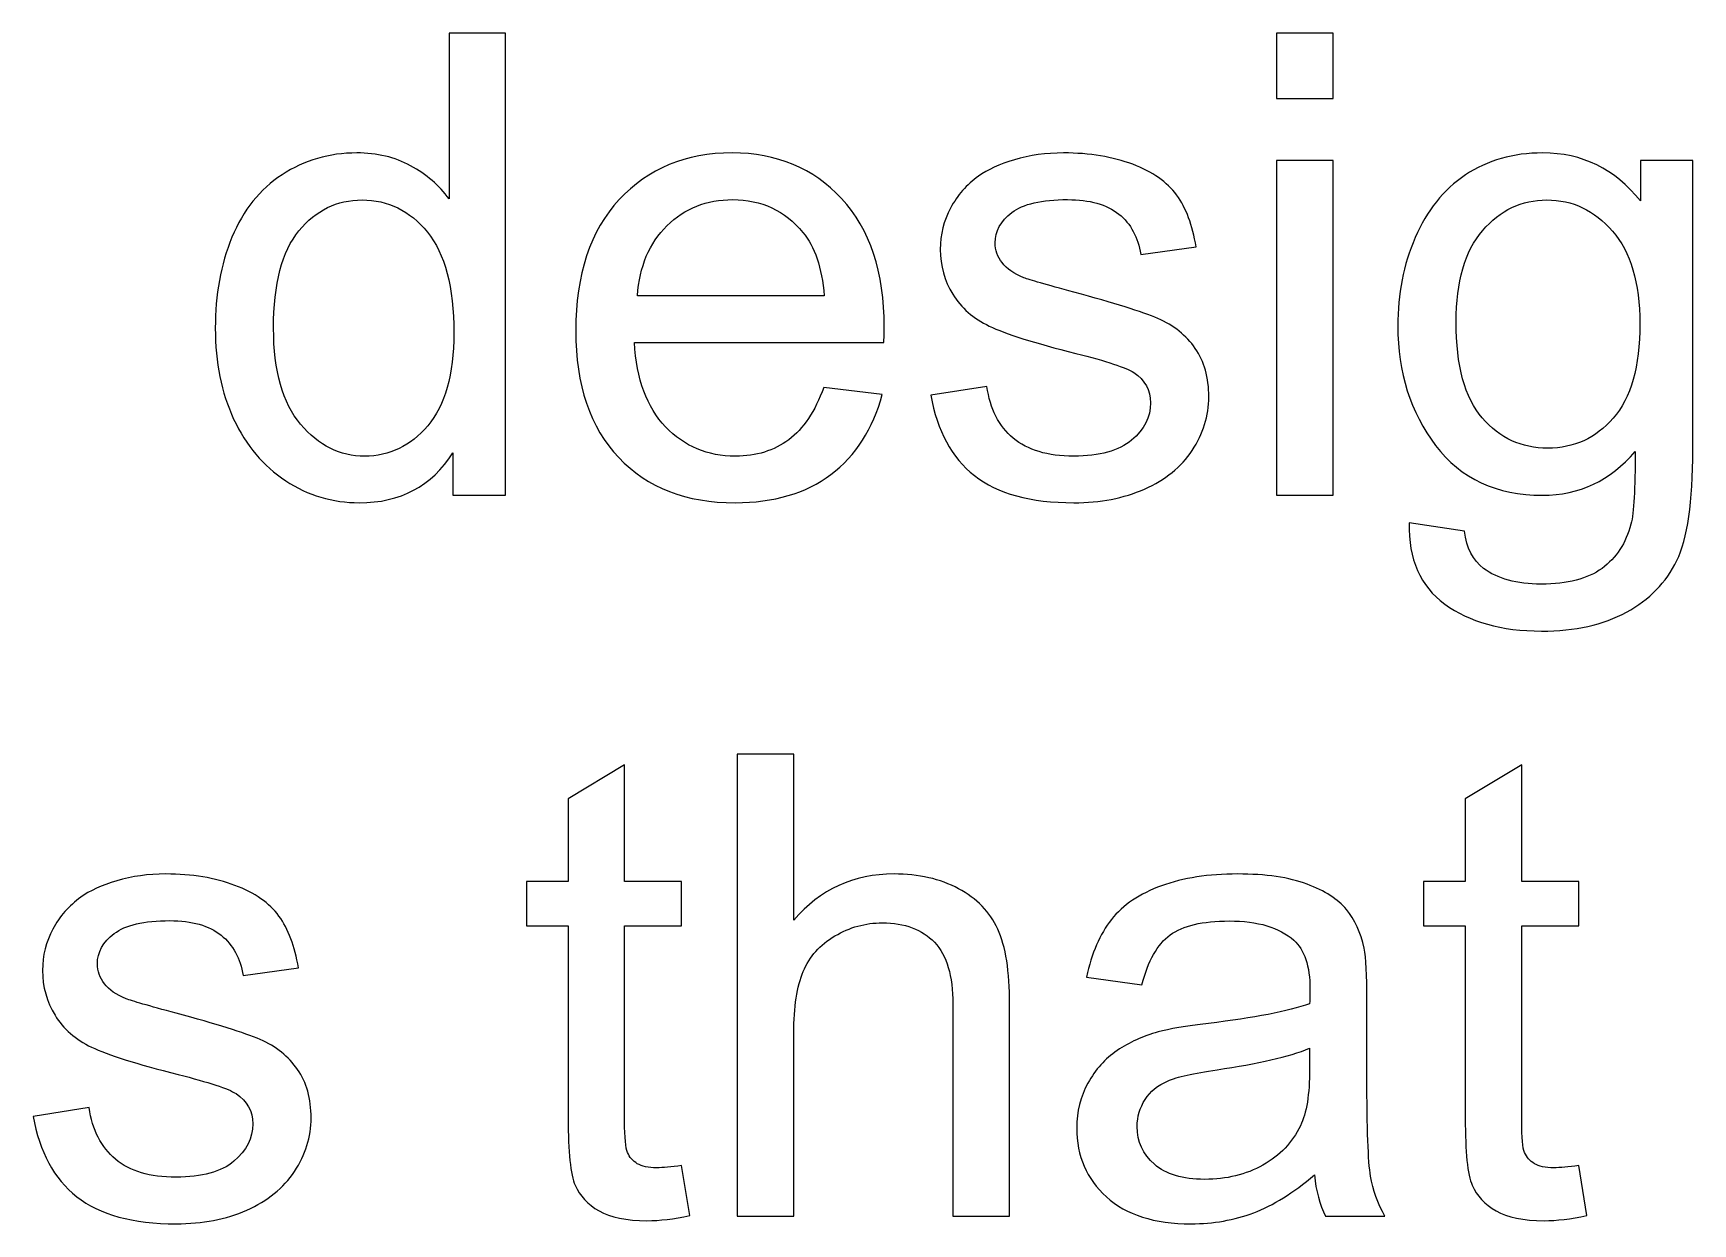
# Model space of a CAD drawing. Header units: centimetres. Extents: x -24.8 to 34.2, y -10 to 25.5.
# Drawn here: x -0.966 to 1.211, y 9.711 to 11.272 of the extents above; entities that cross this region are included whole.
import ezdxf

# ---------------------------------------------------------------- set-up
doc = ezdxf.new("R2010")
doc.units = ezdxf.units.CM
doc.header["$MEASUREMENT"] = 0
doc.layers.add('Layer 1', color=7, linetype='Continuous')

msp = doc.modelspace()

# ---------------------------------------------------------------- linework, layer by layer
at = {"layer": 'Layer 1', "color": 250}
for points, knots in [([(-0.41566, 10.66635), (-0.41566, 10.66635), (-0.41566, 10.72181), (-0.41566, 10.72181), (-0.41566, 10.72181), (-0.44346, 10.6782), (-0.48438, 10.65647), (-0.53843, 10.65647), (-0.53843, 10.65647), (-0.57342, 10.65647), (-0.60559, 10.66607), (-0.63495, 10.6854), (-0.63495, 10.6854), (-0.6643, 10.70459), (-0.68701, 10.73154), (-0.70324, 10.76626), (-0.70324, 10.76626), (-0.71933, 10.80083), (-0.72737, 10.84048), (-0.72737, 10.88549), (-0.72737, 10.88549), (-0.72737, 10.92924), (-0.72003, 10.96903), (-0.7055, 11.00473), (-0.7055, 11.00473), (-0.69082, 11.04043), (-0.66895, 11.06781), (-0.63974, 11.08672), (-0.63974, 11.08672), (-0.61053, 11.10577), (-0.5778, 11.11536), (-0.54167, 11.11536), (-0.54167, 11.11536), (-0.51528, 11.11536), (-0.49172, 11.10972), (-0.47112, 11.09857), (-0.47112, 11.09857), (-0.45037, 11.08742), (-0.43358, 11.07289), (-0.4206, 11.05497), (-0.4206, 11.05497), (-0.4206, 11.05497), (-0.4206, 11.27242), (-0.4206, 11.27242), (-0.4206, 11.27242), (-0.4206, 11.27242), (-0.34666, 11.27242), (-0.34666, 11.27242), (-0.34666, 11.27242), (-0.34666, 11.27242), (-0.34666, 10.66635), (-0.34666, 10.66635), (-0.34666, 10.66635), (-0.34666, 10.66635), (-0.41566, 10.66635), (-0.41566, 10.66635)], [0, 0, 0, 0, 0.0714286, 0.0714286, 0.0714286, 0.0714286, 0.1428571, 0.1428571, 0.1428571, 0.1428571, 0.2142857, 0.2142857, 0.2142857, 0.2142857, 0.2857143, 0.2857143, 0.2857143, 0.2857143, 0.3571429, 0.3571429, 0.3571429, 0.3571429, 0.4285714, 0.4285714, 0.4285714, 0.4285714, 0.5, 0.5, 0.5, 0.5, 0.5714286, 0.5714286, 0.5714286, 0.5714286, 0.6428571, 0.6428571, 0.6428571, 0.6428571, 0.7142857, 0.7142857, 0.7142857, 0.7142857, 0.7857143, 0.7857143, 0.7857143, 0.7857143, 0.8571429, 0.8571429, 0.8571429, 0.8571429, 0.9285714, 0.9285714, 0.9285714, 0.9285714, 1, 1, 1, 1]), ([(0.66495, 11.18676), (0.66495, 11.18676), (0.66495, 11.27242), (0.66495, 11.27242), (0.66495, 11.27242), (0.66495, 11.27242), (0.73946, 11.27242), (0.73946, 11.27242), (0.73946, 11.27242), (0.73946, 11.27242), (0.73946, 11.18676), (0.73946, 11.18676), (0.73946, 11.18676), (0.73946, 11.18676), (0.66495, 11.18676), (0.66495, 11.18676)], [0, 0, 0, 0, 0.25, 0.25, 0.25, 0.25, 0.5, 0.5, 0.5, 0.5, 0.75, 0.75, 0.75, 0.75, 1, 1, 1, 1]), ([(0.07088, 10.80774), (0.07088, 10.80774), (0.14779, 10.79829), (0.14779, 10.79829), (0.14779, 10.79829), (0.13565, 10.75327), (0.11322, 10.71842), (0.08048, 10.69358), (0.08048, 10.69358), (0.0476, 10.66889), (0.00569, 10.65647), (-0.04525, 10.65647), (-0.04525, 10.65647), (-0.10946, 10.65647), (-0.1604, 10.67623), (-0.19793, 10.71574), (-0.19793, 10.71574), (-0.23561, 10.75525), (-0.25438, 10.81071), (-0.25438, 10.88211), (-0.25438, 10.88211), (-0.25438, 10.95605), (-0.23533, 11.01334), (-0.19737, 11.05412), (-0.19737, 11.05412), (-0.15927, 11.0949), (-0.11002, 11.11536), (-0.04934, 11.11536), (-0.04934, 11.11536), (0.00936, 11.11536), (0.05734, 11.09532), (0.09445, 11.05539), (0.09445, 11.05539), (0.1317, 11.01546), (0.15033, 10.95915), (0.15033, 10.88676), (0.15033, 10.88676), (0.15033, 10.88225), (0.15019, 10.87562), (0.1499, 10.86687), (0.1499, 10.86687), (0.1499, 10.86687), (-0.17747, 10.86687), (-0.17747, 10.86687), (-0.17747, 10.86687), (-0.17479, 10.81861), (-0.1611, 10.78164), (-0.13655, 10.7561), (-0.13655, 10.7561), (-0.112, 10.73041), (-0.08152, 10.71757), (-0.04483, 10.71757), (-0.04483, 10.71757), (-0.01759, 10.71757), (0.00569, 10.72477), (0.02502, 10.73916), (0.02502, 10.73916), (0.04435, 10.75341), (0.05959, 10.77627), (0.07088, 10.80774)], [0, 0, 0, 0, 0.0666667, 0.0666667, 0.0666667, 0.0666667, 0.1333333, 0.1333333, 0.1333333, 0.1333333, 0.2, 0.2, 0.2, 0.2, 0.2666667, 0.2666667, 0.2666667, 0.2666667, 0.3333333, 0.3333333, 0.3333333, 0.3333333, 0.4, 0.4, 0.4, 0.4, 0.4666667, 0.4666667, 0.4666667, 0.4666667, 0.5333333, 0.5333333, 0.5333333, 0.5333333, 0.6, 0.6, 0.6, 0.6, 0.6666667, 0.6666667, 0.6666667, 0.6666667, 0.7333333, 0.7333333, 0.7333333, 0.7333333, 0.8, 0.8, 0.8, 0.8, 0.8666667, 0.8666667, 0.8666667, 0.8666667, 0.9333333, 0.9333333, 0.9333333, 0.9333333, 1, 1, 1, 1]), ([(0.21157, 10.79744), (0.21157, 10.79744), (0.28508, 10.80901), (0.28508, 10.80901), (0.28508, 10.80901), (0.28918, 10.77952), (0.30075, 10.75694), (0.31966, 10.74114), (0.31966, 10.74114), (0.33842, 10.72548), (0.36481, 10.71757), (0.39882, 10.71757), (0.39882, 10.71757), (0.43297, 10.71757), (0.45837, 10.72463), (0.47488, 10.73846), (0.47488, 10.73846), (0.49139, 10.75243), (0.49971, 10.7688), (0.49971, 10.78742), (0.49971, 10.78742), (0.49971, 10.80436), (0.49237, 10.81748), (0.4777, 10.82722), (0.4777, 10.82722), (0.46754, 10.83385), (0.44214, 10.84217), (0.40164, 10.85233), (0.40164, 10.85233), (0.34717, 10.86616), (0.30921, 10.87802), (0.28819, 10.88817), (0.28819, 10.88817), (0.26716, 10.89819), (0.25108, 10.91216), (0.24021, 10.92994), (0.24021, 10.92994), (0.22935, 10.94772), (0.22384, 10.96734), (0.22384, 10.98879), (0.22384, 10.98879), (0.22384, 11.0084), (0.22836, 11.02646), (0.23739, 11.04311), (0.23739, 11.04311), (0.24628, 11.05991), (0.25855, 11.07373), (0.27394, 11.08474), (0.27394, 11.08474), (0.28551, 11.09321), (0.30131, 11.10055), (0.32121, 11.10647), (0.32121, 11.10647), (0.34125, 11.1124), (0.36269, 11.11536), (0.38555, 11.11536), (0.38555, 11.11536), (0.41998, 11.11536), (0.45018, 11.11028), (0.47629, 11.1004), (0.47629, 11.1004), (0.50239, 11.09053), (0.52158, 11.07712), (0.534, 11.06019), (0.534, 11.06019), (0.54642, 11.04311), (0.55489, 11.02054), (0.55954, 10.99217), (0.55954, 10.99217), (0.55954, 10.99217), (0.48687, 10.98215), (0.48687, 10.98215), (0.48687, 10.98215), (0.48348, 11.00473), (0.47389, 11.02237), (0.45808, 11.03507), (0.45808, 11.03507), (0.44228, 11.04777), (0.41984, 11.05412), (0.39092, 11.05412), (0.39092, 11.05412), (0.35677, 11.05412), (0.33236, 11.04848), (0.31782, 11.03719), (0.31782, 11.03719), (0.30315, 11.0259), (0.29581, 11.01263), (0.29581, 10.99754), (0.29581, 10.99754), (0.29581, 10.9878), (0.29891, 10.97919), (0.30498, 10.97143), (0.30498, 10.97143), (0.31105, 10.96339), (0.3205, 10.9569), (0.33348, 10.95153), (0.33348, 10.95153), (0.34096, 10.94885), (0.36284, 10.9425), (0.39924, 10.93262), (0.39924, 10.93262), (0.45188, 10.91851), (0.48856, 10.90708), (0.50931, 10.89805), (0.50931, 10.89805), (0.53019, 10.88916), (0.54656, 10.87604), (0.55841, 10.85897), (0.55841, 10.85897), (0.57027, 10.84189), (0.57619, 10.82072), (0.57619, 10.79532), (0.57619, 10.79532), (0.57619, 10.77049), (0.56886, 10.74721), (0.55446, 10.72519), (0.55446, 10.72519), (0.53993, 10.70332), (0.51904, 10.68639), (0.49181, 10.67439), (0.49181, 10.67439), (0.46458, 10.6624), (0.43367, 10.65647), (0.39924, 10.65647), (0.39924, 10.65647), (0.34209, 10.65647), (0.29863, 10.66833), (0.26871, 10.69203), (0.26871, 10.69203), (0.2388, 10.71574), (0.21975, 10.75087), (0.21157, 10.79744)], [0, 0, 0, 0, 0.030303, 0.030303, 0.030303, 0.030303, 0.0606061, 0.0606061, 0.0606061, 0.0606061, 0.0909091, 0.0909091, 0.0909091, 0.0909091, 0.1212121, 0.1212121, 0.1212121, 0.1212121, 0.1515152, 0.1515152, 0.1515152, 0.1515152, 0.1818182, 0.1818182, 0.1818182, 0.1818182, 0.2121212, 0.2121212, 0.2121212, 0.2121212, 0.2424242, 0.2424242, 0.2424242, 0.2424242, 0.2727273, 0.2727273, 0.2727273, 0.2727273, 0.3030303, 0.3030303, 0.3030303, 0.3030303, 0.3333333, 0.3333333, 0.3333333, 0.3333333, 0.3636364, 0.3636364, 0.3636364, 0.3636364, 0.3939394, 0.3939394, 0.3939394, 0.3939394, 0.4242424, 0.4242424, 0.4242424, 0.4242424, 0.4545455, 0.4545455, 0.4545455, 0.4545455, 0.4848485, 0.4848485, 0.4848485, 0.4848485, 0.5151515, 0.5151515, 0.5151515, 0.5151515, 0.5454545, 0.5454545, 0.5454545, 0.5454545, 0.5757576, 0.5757576, 0.5757576, 0.5757576, 0.6060606, 0.6060606, 0.6060606, 0.6060606, 0.6363636, 0.6363636, 0.6363636, 0.6363636, 0.6666667, 0.6666667, 0.6666667, 0.6666667, 0.6969697, 0.6969697, 0.6969697, 0.6969697, 0.7272727, 0.7272727, 0.7272727, 0.7272727, 0.7575758, 0.7575758, 0.7575758, 0.7575758, 0.7878788, 0.7878788, 0.7878788, 0.7878788, 0.8181818, 0.8181818, 0.8181818, 0.8181818, 0.8484848, 0.8484848, 0.8484848, 0.8484848, 0.8787879, 0.8787879, 0.8787879, 0.8787879, 0.9090909, 0.9090909, 0.9090909, 0.9090909, 0.9393939, 0.9393939, 0.9393939, 0.9393939, 0.969697, 0.969697, 0.969697, 0.969697, 1, 1, 1, 1]), ([(0.66495, 10.66635), (0.66495, 10.66635), (0.66495, 11.10534), (0.66495, 11.10534), (0.66495, 11.10534), (0.66495, 11.10534), (0.73946, 11.10534), (0.73946, 11.10534), (0.73946, 11.10534), (0.73946, 11.10534), (0.73946, 10.66635), (0.73946, 10.66635), (0.73946, 10.66635), (0.73946, 10.66635), (0.66495, 10.66635), (0.66495, 10.66635)], [0, 0, 0, 0, 0.25, 0.25, 0.25, 0.25, 0.5, 0.5, 0.5, 0.5, 0.75, 0.75, 0.75, 0.75, 1, 1, 1, 1]), ([(0.83908, 10.62994), (0.83908, 10.62994), (0.91147, 10.61922), (0.91147, 10.61922), (0.91147, 10.61922), (0.91443, 10.59692), (0.9229, 10.5807), (0.93659, 10.5704), (0.93659, 10.5704), (0.95507, 10.55671), (0.98033, 10.54979), (1.01222, 10.54979), (1.01222, 10.54979), (1.0468, 10.54979), (1.07332, 10.55671), (1.09209, 10.5704), (1.09209, 10.5704), (1.11086, 10.58422), (1.12342, 10.60356), (1.13005, 10.62825), (1.13005, 10.62825), (1.134, 10.64349), (1.1357, 10.67524), (1.13541, 10.72378), (1.13541, 10.72378), (1.10296, 10.68554), (1.06246, 10.66635), (1.01392, 10.66635), (1.01392, 10.66635), (0.95352, 10.66635), (0.90681, 10.68808), (0.87379, 10.73168), (0.87379, 10.73168), (0.84078, 10.77515), (0.82412, 10.8275), (0.82412, 10.88832), (0.82412, 10.88832), (0.82412, 10.93023), (0.83174, 10.96889), (0.84684, 11.00431), (0.84684, 11.00431), (0.86208, 11.03973), (0.8841, 11.0671), (0.91288, 11.08643), (0.91288, 11.08643), (0.94167, 11.10563), (0.97554, 11.11536), (1.01434, 11.11536), (1.01434, 11.11536), (1.06613, 11.11536), (1.10888, 11.09434), (1.14247, 11.05243), (1.14247, 11.05243), (1.14247, 11.05243), (1.14247, 11.10534), (1.14247, 11.10534), (1.14247, 11.10534), (1.14247, 11.10534), (1.21119, 11.10534), (1.21119, 11.10534), (1.21119, 11.10534), (1.21119, 11.10534), (1.21119, 10.7259), (1.21119, 10.7259), (1.21119, 10.7259), (1.21119, 10.6576), (1.20413, 10.60906), (1.1903, 10.58056), (1.1903, 10.58056), (1.17633, 10.55205), (1.15432, 10.52947), (1.12412, 10.51296), (1.12412, 10.51296), (1.09393, 10.49645), (1.05681, 10.48813), (1.01265, 10.48813), (1.01265, 10.48813), (0.9603, 10.48813), (0.91796, 10.49998), (0.88579, 10.52355), (0.88579, 10.52355), (0.85348, 10.54711), (0.83795, 10.58253), (0.83908, 10.62994)], [0, 0, 0, 0, 0.047619, 0.047619, 0.047619, 0.047619, 0.0952381, 0.0952381, 0.0952381, 0.0952381, 0.1428571, 0.1428571, 0.1428571, 0.1428571, 0.1904762, 0.1904762, 0.1904762, 0.1904762, 0.2380952, 0.2380952, 0.2380952, 0.2380952, 0.2857143, 0.2857143, 0.2857143, 0.2857143, 0.3333333, 0.3333333, 0.3333333, 0.3333333, 0.3809524, 0.3809524, 0.3809524, 0.3809524, 0.4285714, 0.4285714, 0.4285714, 0.4285714, 0.4761905, 0.4761905, 0.4761905, 0.4761905, 0.5238095, 0.5238095, 0.5238095, 0.5238095, 0.5714286, 0.5714286, 0.5714286, 0.5714286, 0.6190476, 0.6190476, 0.6190476, 0.6190476, 0.6666667, 0.6666667, 0.6666667, 0.6666667, 0.7142857, 0.7142857, 0.7142857, 0.7142857, 0.7619048, 0.7619048, 0.7619048, 0.7619048, 0.8095238, 0.8095238, 0.8095238, 0.8095238, 0.8571429, 0.8571429, 0.8571429, 0.8571429, 0.9047619, 0.9047619, 0.9047619, 0.9047619, 0.952381, 0.952381, 0.952381, 0.952381, 1, 1, 1, 1]), ([(-0.65089, 10.88549), (-0.65089, 10.82919), (-0.63904, 10.78714), (-0.61533, 10.75934), (-0.61533, 10.75934), (-0.59162, 10.73154), (-0.56368, 10.71757), (-0.53137, 10.71757), (-0.53137, 10.71757), (-0.49892, 10.71757), (-0.47126, 10.73098), (-0.44854, 10.75751), (-0.44854, 10.75751), (-0.42582, 10.78404), (-0.41439, 10.82468), (-0.41439, 10.87928), (-0.41439, 10.87928), (-0.41439, 10.9394), (-0.42596, 10.98342), (-0.4491, 11.01151), (-0.4491, 11.01151), (-0.47225, 11.03973), (-0.50075, 11.0537), (-0.53476, 11.0537), (-0.53476, 11.0537), (-0.56778, 11.0537), (-0.59543, 11.04015), (-0.61759, 11.0132), (-0.61759, 11.0132), (-0.63974, 10.98625), (-0.65089, 10.94363), (-0.65089, 10.88549)], [0, 0, 0, 0, 0.125, 0.125, 0.125, 0.125, 0.25, 0.25, 0.25, 0.25, 0.375, 0.375, 0.375, 0.375, 0.5, 0.5, 0.5, 0.5, 0.625, 0.625, 0.625, 0.625, 0.75, 0.75, 0.75, 0.75, 0.875, 0.875, 0.875, 0.875, 1, 1, 1, 1]), ([(-0.17338, 10.92811), (-0.17338, 10.92811), (0.07173, 10.92811), (0.07173, 10.92811), (0.07173, 10.92811), (0.06848, 10.96494), (0.05903, 10.99274), (0.04365, 11.01108), (0.04365, 11.01108), (0.01994, 11.03973), (-0.01082, 11.05412), (-0.0485, 11.05412), (-0.0485, 11.05412), (-0.08264, 11.05412), (-0.11143, 11.04269), (-0.13471, 11.01983), (-0.13471, 11.01983), (-0.158, 10.99697), (-0.17084, 10.96635), (-0.17338, 10.92811)], [0, 0, 0, 0, 0.2, 0.2, 0.2, 0.2, 0.4, 0.4, 0.4, 0.4, 0.6, 0.6, 0.6, 0.6, 0.8, 0.8, 0.8, 0.8, 1, 1, 1, 1]), ([(0.90061, 10.89368), (0.90061, 10.83611), (0.91204, 10.79405), (0.93504, 10.76767), (0.93504, 10.76767), (0.9579, 10.74114), (0.98654, 10.72802), (1.02097, 10.72802), (1.02097, 10.72802), (1.05512, 10.72802), (1.08377, 10.74114), (1.10691, 10.76738), (1.10691, 10.76738), (1.13005, 10.79377), (1.14162, 10.83498), (1.14162, 10.89128), (1.14162, 10.89128), (1.14162, 10.94504), (1.12977, 10.98554), (1.10592, 11.01278), (1.10592, 11.01278), (1.08207, 11.04001), (1.05329, 11.0537), (1.0197, 11.0537), (1.0197, 11.0537), (0.98668, 11.0537), (0.9586, 11.04029), (0.93532, 11.01334), (0.93532, 11.01334), (0.91218, 10.98653), (0.90061, 10.94659), (0.90061, 10.89368)], [0, 0, 0, 0, 0.125, 0.125, 0.125, 0.125, 0.25, 0.25, 0.25, 0.25, 0.375, 0.375, 0.375, 0.375, 0.5, 0.5, 0.5, 0.5, 0.625, 0.625, 0.625, 0.625, 0.75, 0.75, 0.75, 0.75, 0.875, 0.875, 0.875, 0.875, 1, 1, 1, 1]), ([(-0.0427, 9.72049), (-0.0427, 9.72049), (-0.0427, 10.32656), (-0.0427, 10.32656), (-0.0427, 10.32656), (-0.0427, 10.32656), (0.03166, 10.32656), (0.03166, 10.32656), (0.03166, 10.32656), (0.03166, 10.32656), (0.03166, 10.10911), (0.03166, 10.10911), (0.03166, 10.10911), (0.06638, 10.14932), (0.11026, 10.1695), (0.16318, 10.1695), (0.16318, 10.1695), (0.19563, 10.1695), (0.22386, 10.16301), (0.24785, 10.15017), (0.24785, 10.15017), (0.27183, 10.13747), (0.28905, 10.11969), (0.29935, 10.09711), (0.29935, 10.09711), (0.30965, 10.07454), (0.31487, 10.04166), (0.31487, 9.99876), (0.31487, 9.99876), (0.31487, 9.99876), (0.31487, 9.72049), (0.31487, 9.72049), (0.31487, 9.72049), (0.31487, 9.72049), (0.24037, 9.72049), (0.24037, 9.72049), (0.24037, 9.72049), (0.24037, 9.72049), (0.24037, 9.99876), (0.24037, 9.99876), (0.24037, 9.99876), (0.24037, 10.03587), (0.23232, 10.06296), (0.21624, 10.0799), (0.21624, 10.0799), (0.20015, 10.09683), (0.17729, 10.10544), (0.1478, 10.10544), (0.1478, 10.10544), (0.12578, 10.10544), (0.10504, 10.09965), (0.08557, 10.08822), (0.08557, 10.08822), (0.0661, 10.07679), (0.05227, 10.06127), (0.04408, 10.04166), (0.04408, 10.04166), (0.03576, 10.02218), (0.03166, 9.99509), (0.03166, 9.96066), (0.03166, 9.96066), (0.03166, 9.96066), (0.03166, 9.72049), (0.03166, 9.72049), (0.03166, 9.72049), (0.03166, 9.72049), (-0.0427, 9.72049), (-0.0427, 9.72049)], [0, 0, 0, 0, 0.0588235, 0.0588235, 0.0588235, 0.0588235, 0.1176471, 0.1176471, 0.1176471, 0.1176471, 0.1764706, 0.1764706, 0.1764706, 0.1764706, 0.2352941, 0.2352941, 0.2352941, 0.2352941, 0.2941176, 0.2941176, 0.2941176, 0.2941176, 0.3529412, 0.3529412, 0.3529412, 0.3529412, 0.4117647, 0.4117647, 0.4117647, 0.4117647, 0.4705882, 0.4705882, 0.4705882, 0.4705882, 0.5294118, 0.5294118, 0.5294118, 0.5294118, 0.5882353, 0.5882353, 0.5882353, 0.5882353, 0.6470588, 0.6470588, 0.6470588, 0.6470588, 0.7058824, 0.7058824, 0.7058824, 0.7058824, 0.7647059, 0.7647059, 0.7647059, 0.7647059, 0.8235294, 0.8235294, 0.8235294, 0.8235294, 0.8823529, 0.8823529, 0.8823529, 0.8823529, 0.9411765, 0.9411765, 0.9411765, 0.9411765, 1, 1, 1, 1]), ([(-0.11551, 9.78709), (-0.11551, 9.78709), (-0.10479, 9.72134), (-0.10479, 9.72134), (-0.10479, 9.72134), (-0.12567, 9.71696), (-0.14444, 9.7147), (-0.16095, 9.7147), (-0.16095, 9.7147), (-0.18804, 9.7147), (-0.20893, 9.71894), (-0.22389, 9.72755), (-0.22389, 9.72755), (-0.2387, 9.73601), (-0.24914, 9.7473), (-0.25521, 9.76127), (-0.25521, 9.76127), (-0.26128, 9.7751), (-0.26438, 9.80445), (-0.26438, 9.84904), (-0.26438, 9.84904), (-0.26438, 9.84904), (-0.26438, 10.10163), (-0.26438, 10.10163), (-0.26438, 10.10163), (-0.26438, 10.10163), (-0.31899, 10.10163), (-0.31899, 10.10163), (-0.31899, 10.10163), (-0.31899, 10.10163), (-0.31899, 10.15948), (-0.31899, 10.15948), (-0.31899, 10.15948), (-0.31899, 10.15948), (-0.26438, 10.15948), (-0.26438, 10.15948), (-0.26438, 10.15948), (-0.26438, 10.15948), (-0.26438, 10.26828), (-0.26438, 10.26828), (-0.26438, 10.26828), (-0.26438, 10.26828), (-0.1903, 10.31287), (-0.1903, 10.31287), (-0.1903, 10.31287), (-0.1903, 10.31287), (-0.1903, 10.15948), (-0.1903, 10.15948), (-0.1903, 10.15948), (-0.1903, 10.15948), (-0.11551, 10.15948), (-0.11551, 10.15948), (-0.11551, 10.15948), (-0.11551, 10.15948), (-0.11551, 10.10163), (-0.11551, 10.10163), (-0.11551, 10.10163), (-0.11551, 10.10163), (-0.1903, 10.10163), (-0.1903, 10.10163), (-0.1903, 10.10163), (-0.1903, 10.10163), (-0.1903, 9.84495), (-0.1903, 9.84495), (-0.1903, 9.84495), (-0.1903, 9.82364), (-0.18903, 9.81009), (-0.18649, 9.80403), (-0.18649, 9.80403), (-0.18381, 9.79796), (-0.17958, 9.79316), (-0.17365, 9.78949), (-0.17365, 9.78949), (-0.16772, 9.78597), (-0.15926, 9.78413), (-0.14825, 9.78413), (-0.14825, 9.78413), (-0.13992, 9.78413), (-0.12906, 9.78512), (-0.11551, 9.78709)], [0, 0, 0, 0, 0.05, 0.05, 0.05, 0.05, 0.1, 0.1, 0.1, 0.1, 0.15, 0.15, 0.15, 0.15, 0.2, 0.2, 0.2, 0.2, 0.25, 0.25, 0.25, 0.25, 0.3, 0.3, 0.3, 0.3, 0.35, 0.35, 0.35, 0.35, 0.4, 0.4, 0.4, 0.4, 0.45, 0.45, 0.45, 0.45, 0.5, 0.5, 0.5, 0.5, 0.55, 0.55, 0.55, 0.55, 0.6, 0.6, 0.6, 0.6, 0.65, 0.65, 0.65, 0.65, 0.7, 0.7, 0.7, 0.7, 0.75, 0.75, 0.75, 0.75, 0.8, 0.8, 0.8, 0.8, 0.85, 0.85, 0.85, 0.85, 0.9, 0.9, 0.9, 0.9, 0.95, 0.95, 0.95, 0.95, 1, 1, 1, 1]), ([(1.06148, 9.78709), (1.06148, 9.78709), (1.0722, 9.72134), (1.0722, 9.72134), (1.0722, 9.72134), (1.05132, 9.71696), (1.03255, 9.7147), (1.01604, 9.7147), (1.01604, 9.7147), (0.98895, 9.7147), (0.96806, 9.71894), (0.9531, 9.72755), (0.9531, 9.72755), (0.93829, 9.73601), (0.92785, 9.7473), (0.92178, 9.76127), (0.92178, 9.76127), (0.91571, 9.7751), (0.91261, 9.80445), (0.91261, 9.84904), (0.91261, 9.84904), (0.91261, 9.84904), (0.91261, 10.10163), (0.91261, 10.10163), (0.91261, 10.10163), (0.91261, 10.10163), (0.858, 10.10163), (0.858, 10.10163), (0.858, 10.10163), (0.858, 10.10163), (0.858, 10.15948), (0.858, 10.15948), (0.858, 10.15948), (0.858, 10.15948), (0.91261, 10.15948), (0.91261, 10.15948), (0.91261, 10.15948), (0.91261, 10.15948), (0.91261, 10.26828), (0.91261, 10.26828), (0.91261, 10.26828), (0.91261, 10.26828), (0.98669, 10.31287), (0.98669, 10.31287), (0.98669, 10.31287), (0.98669, 10.31287), (0.98669, 10.15948), (0.98669, 10.15948), (0.98669, 10.15948), (0.98669, 10.15948), (1.06148, 10.15948), (1.06148, 10.15948), (1.06148, 10.15948), (1.06148, 10.15948), (1.06148, 10.10163), (1.06148, 10.10163), (1.06148, 10.10163), (1.06148, 10.10163), (0.98669, 10.10163), (0.98669, 10.10163), (0.98669, 10.10163), (0.98669, 10.10163), (0.98669, 9.84495), (0.98669, 9.84495), (0.98669, 9.84495), (0.98669, 9.82364), (0.98796, 9.81009), (0.9905, 9.80403), (0.9905, 9.80403), (0.99318, 9.79796), (0.99741, 9.79316), (1.00334, 9.78949), (1.00334, 9.78949), (1.00927, 9.78597), (1.01773, 9.78413), (1.02874, 9.78413), (1.02874, 9.78413), (1.03707, 9.78413), (1.04793, 9.78512), (1.06148, 9.78709)], [0, 0, 0, 0, 0.05, 0.05, 0.05, 0.05, 0.1, 0.1, 0.1, 0.1, 0.15, 0.15, 0.15, 0.15, 0.2, 0.2, 0.2, 0.2, 0.25, 0.25, 0.25, 0.25, 0.3, 0.3, 0.3, 0.3, 0.35, 0.35, 0.35, 0.35, 0.4, 0.4, 0.4, 0.4, 0.45, 0.45, 0.45, 0.45, 0.5, 0.5, 0.5, 0.5, 0.55, 0.55, 0.55, 0.55, 0.6, 0.6, 0.6, 0.6, 0.65, 0.65, 0.65, 0.65, 0.7, 0.7, 0.7, 0.7, 0.75, 0.75, 0.75, 0.75, 0.8, 0.8, 0.8, 0.8, 0.85, 0.85, 0.85, 0.85, 0.9, 0.9, 0.9, 0.9, 0.95, 0.95, 0.95, 0.95, 1, 1, 1, 1]), ([(-0.96626, 9.85158), (-0.96626, 9.85158), (-0.89275, 9.86315), (-0.89275, 9.86315), (-0.89275, 9.86315), (-0.88865, 9.83366), (-0.87708, 9.81108), (-0.85817, 9.79528), (-0.85817, 9.79528), (-0.83941, 9.77962), (-0.81302, 9.77171), (-0.77901, 9.77171), (-0.77901, 9.77171), (-0.74486, 9.77171), (-0.71946, 9.77877), (-0.70295, 9.7926), (-0.70295, 9.7926), (-0.68644, 9.80657), (-0.67812, 9.82294), (-0.67812, 9.84156), (-0.67812, 9.84156), (-0.67812, 9.8585), (-0.68546, 9.87162), (-0.70013, 9.88136), (-0.70013, 9.88136), (-0.71029, 9.88799), (-0.73569, 9.89631), (-0.77619, 9.90647), (-0.77619, 9.90647), (-0.83066, 9.9203), (-0.86862, 9.93216), (-0.88964, 9.94231), (-0.88964, 9.94231), (-0.91067, 9.95233), (-0.92675, 9.9663), (-0.93762, 9.98408), (-0.93762, 9.98408), (-0.94848, 10.00186), (-0.95399, 10.02148), (-0.95399, 10.04293), (-0.95399, 10.04293), (-0.95399, 10.06254), (-0.94947, 10.0806), (-0.94044, 10.09725), (-0.94044, 10.09725), (-0.93155, 10.11405), (-0.91928, 10.12787), (-0.90389, 10.13888), (-0.90389, 10.13888), (-0.89232, 10.14735), (-0.87652, 10.15469), (-0.85662, 10.16061), (-0.85662, 10.16061), (-0.83658, 10.16654), (-0.81514, 10.1695), (-0.79228, 10.1695), (-0.79228, 10.1695), (-0.75785, 10.1695), (-0.72765, 10.16442), (-0.70154, 10.15454), (-0.70154, 10.15454), (-0.67544, 10.14467), (-0.65625, 10.13126), (-0.64383, 10.11433), (-0.64383, 10.11433), (-0.63141, 10.09725), (-0.62294, 10.07468), (-0.61829, 10.04631), (-0.61829, 10.04631), (-0.61829, 10.04631), (-0.69096, 10.03629), (-0.69096, 10.03629), (-0.69096, 10.03629), (-0.69435, 10.05887), (-0.70394, 10.07651), (-0.71975, 10.08921), (-0.71975, 10.08921), (-0.73555, 10.10191), (-0.75799, 10.10826), (-0.78691, 10.10826), (-0.78691, 10.10826), (-0.82106, 10.10826), (-0.84547, 10.10262), (-0.86001, 10.09133), (-0.86001, 10.09133), (-0.87468, 10.08004), (-0.88202, 10.06677), (-0.88202, 10.05168), (-0.88202, 10.05168), (-0.88202, 10.04194), (-0.87892, 10.03333), (-0.87285, 10.02557), (-0.87285, 10.02557), (-0.86678, 10.01753), (-0.85733, 10.01104), (-0.84435, 10.00567), (-0.84435, 10.00567), (-0.83687, 10.00299), (-0.81499, 9.99664), (-0.77859, 9.98676), (-0.77859, 9.98676), (-0.72595, 9.97265), (-0.68927, 9.96122), (-0.66852, 9.95219), (-0.66852, 9.95219), (-0.64764, 9.9433), (-0.63127, 9.93018), (-0.61942, 9.91311), (-0.61942, 9.91311), (-0.60756, 9.89603), (-0.60164, 9.87486), (-0.60164, 9.84946), (-0.60164, 9.84946), (-0.60164, 9.82463), (-0.60897, 9.80135), (-0.62337, 9.77933), (-0.62337, 9.77933), (-0.6379, 9.75746), (-0.65879, 9.74053), (-0.68602, 9.72853), (-0.68602, 9.72853), (-0.71325, 9.71654), (-0.74416, 9.71061), (-0.77859, 9.71061), (-0.77859, 9.71061), (-0.83574, 9.71061), (-0.8792, 9.72247), (-0.90912, 9.74617), (-0.90912, 9.74617), (-0.93903, 9.76988), (-0.95808, 9.80501), (-0.96626, 9.85158)], [0, 0, 0, 0, 0.030303, 0.030303, 0.030303, 0.030303, 0.0606061, 0.0606061, 0.0606061, 0.0606061, 0.0909091, 0.0909091, 0.0909091, 0.0909091, 0.1212121, 0.1212121, 0.1212121, 0.1212121, 0.1515152, 0.1515152, 0.1515152, 0.1515152, 0.1818182, 0.1818182, 0.1818182, 0.1818182, 0.2121212, 0.2121212, 0.2121212, 0.2121212, 0.2424242, 0.2424242, 0.2424242, 0.2424242, 0.2727273, 0.2727273, 0.2727273, 0.2727273, 0.3030303, 0.3030303, 0.3030303, 0.3030303, 0.3333333, 0.3333333, 0.3333333, 0.3333333, 0.3636364, 0.3636364, 0.3636364, 0.3636364, 0.3939394, 0.3939394, 0.3939394, 0.3939394, 0.4242424, 0.4242424, 0.4242424, 0.4242424, 0.4545455, 0.4545455, 0.4545455, 0.4545455, 0.4848485, 0.4848485, 0.4848485, 0.4848485, 0.5151515, 0.5151515, 0.5151515, 0.5151515, 0.5454545, 0.5454545, 0.5454545, 0.5454545, 0.5757576, 0.5757576, 0.5757576, 0.5757576, 0.6060606, 0.6060606, 0.6060606, 0.6060606, 0.6363636, 0.6363636, 0.6363636, 0.6363636, 0.6666667, 0.6666667, 0.6666667, 0.6666667, 0.6969697, 0.6969697, 0.6969697, 0.6969697, 0.7272727, 0.7272727, 0.7272727, 0.7272727, 0.7575758, 0.7575758, 0.7575758, 0.7575758, 0.7878788, 0.7878788, 0.7878788, 0.7878788, 0.8181818, 0.8181818, 0.8181818, 0.8181818, 0.8484848, 0.8484848, 0.8484848, 0.8484848, 0.8787879, 0.8787879, 0.8787879, 0.8787879, 0.9090909, 0.9090909, 0.9090909, 0.9090909, 0.9393939, 0.9393939, 0.9393939, 0.9393939, 0.969697, 0.969697, 0.969697, 0.969697, 1, 1, 1, 1]), ([(0.71463, 9.77468), (0.68698, 9.75125), (0.66045, 9.73474), (0.63505, 9.72501), (0.63505, 9.72501), (0.60951, 9.71541), (0.58213, 9.71061), (0.55292, 9.71061), (0.55292, 9.71061), (0.50466, 9.71061), (0.46769, 9.72232), (0.44173, 9.74589), (0.44173, 9.74589), (0.4159, 9.76946), (0.40292, 9.79965), (0.40292, 9.8362), (0.40292, 9.8362), (0.40292, 9.85779), (0.40772, 9.8774), (0.4176, 9.89518), (0.4176, 9.89518), (0.42733, 9.91296), (0.44017, 9.92722), (0.45598, 9.93794), (0.45598, 9.93794), (0.47192, 9.94866), (0.4897, 9.95685), (0.5096, 9.96235), (0.5096, 9.96235), (0.52413, 9.96616), (0.54615, 9.96997), (0.57564, 9.9735), (0.57564, 9.9735), (0.63575, 9.9807), (0.68006, 9.98916), (0.70842, 9.99918), (0.70842, 9.99918), (0.70871, 10.00934), (0.70885, 10.01583), (0.70885, 10.01851), (0.70885, 10.01851), (0.70885, 10.04885), (0.70179, 10.0703), (0.68768, 10.08258), (0.68768, 10.08258), (0.66877, 10.09951), (0.64041, 10.10784), (0.60301, 10.10784), (0.60301, 10.10784), (0.56802, 10.10784), (0.5422, 10.10177), (0.5254, 10.08949), (0.5254, 10.08949), (0.50875, 10.07722), (0.49648, 10.05549), (0.48843, 10.0243), (0.48843, 10.0243), (0.48843, 10.0243), (0.41576, 10.03432), (0.41576, 10.03432), (0.41576, 10.03432), (0.42239, 10.06536), (0.43326, 10.09062), (0.44836, 10.10967), (0.44836, 10.10967), (0.46346, 10.12886), (0.48547, 10.14368), (0.51412, 10.15398), (0.51412, 10.15398), (0.54276, 10.16428), (0.57592, 10.1695), (0.61374, 10.1695), (0.61374, 10.1695), (0.65127, 10.1695), (0.68161, 10.16499), (0.70504, 10.15624), (0.70504, 10.15624), (0.72846, 10.14735), (0.74568, 10.13634), (0.75682, 10.12294), (0.75682, 10.12294), (0.76783, 10.10953), (0.77545, 10.09274), (0.77997, 10.07228), (0.77997, 10.07228), (0.78237, 10.05958), (0.78364, 10.03672), (0.78364, 10.0037), (0.78364, 10.0037), (0.78364, 10.0037), (0.78364, 9.9045), (0.78364, 9.9045), (0.78364, 9.9045), (0.78364, 9.83521), (0.78519, 9.79147), (0.78843, 9.77327), (0.78843, 9.77327), (0.79154, 9.75492), (0.79789, 9.73728), (0.8072, 9.72049), (0.8072, 9.72049), (0.8072, 9.72049), (0.72945, 9.72049), (0.72945, 9.72049), (0.72945, 9.72049), (0.72183, 9.73587), (0.71675, 9.75393), (0.71463, 9.77468)], [0, 0, 0, 0, 0.037037, 0.037037, 0.037037, 0.037037, 0.0740741, 0.0740741, 0.0740741, 0.0740741, 0.1111111, 0.1111111, 0.1111111, 0.1111111, 0.1481481, 0.1481481, 0.1481481, 0.1481481, 0.1851852, 0.1851852, 0.1851852, 0.1851852, 0.2222222, 0.2222222, 0.2222222, 0.2222222, 0.2592593, 0.2592593, 0.2592593, 0.2592593, 0.2962963, 0.2962963, 0.2962963, 0.2962963, 0.3333333, 0.3333333, 0.3333333, 0.3333333, 0.3703704, 0.3703704, 0.3703704, 0.3703704, 0.4074074, 0.4074074, 0.4074074, 0.4074074, 0.4444444, 0.4444444, 0.4444444, 0.4444444, 0.4814815, 0.4814815, 0.4814815, 0.4814815, 0.5185185, 0.5185185, 0.5185185, 0.5185185, 0.5555556, 0.5555556, 0.5555556, 0.5555556, 0.5925926, 0.5925926, 0.5925926, 0.5925926, 0.6296296, 0.6296296, 0.6296296, 0.6296296, 0.6666667, 0.6666667, 0.6666667, 0.6666667, 0.7037037, 0.7037037, 0.7037037, 0.7037037, 0.7407407, 0.7407407, 0.7407407, 0.7407407, 0.7777778, 0.7777778, 0.7777778, 0.7777778, 0.8148148, 0.8148148, 0.8148148, 0.8148148, 0.8518519, 0.8518519, 0.8518519, 0.8518519, 0.8888889, 0.8888889, 0.8888889, 0.8888889, 0.9259259, 0.9259259, 0.9259259, 0.9259259, 0.962963, 0.962963, 0.962963, 0.962963, 1, 1, 1, 1]), ([(0.70842, 9.9409), (0.68133, 9.92976), (0.64083, 9.92044), (0.58693, 9.91268), (0.58693, 9.91268), (0.55631, 9.90831), (0.53458, 9.90337), (0.52202, 9.89787), (0.52202, 9.89787), (0.50932, 9.89236), (0.49944, 9.88432), (0.49267, 9.87359), (0.49267, 9.87359), (0.48575, 9.86301), (0.48222, 9.8513), (0.48222, 9.83832), (0.48222, 9.83832), (0.48222, 9.81842), (0.48984, 9.80191), (0.5048, 9.78865), (0.5048, 9.78865), (0.51976, 9.77552), (0.54177, 9.76889), (0.5707, 9.76889), (0.5707, 9.76889), (0.59935, 9.76889), (0.62489, 9.7751), (0.64718, 9.78766), (0.64718, 9.78766), (0.66948, 9.80022), (0.68599, 9.81743), (0.69643, 9.83916), (0.69643, 9.83916), (0.70447, 9.85596), (0.70842, 9.88079), (0.70842, 9.91353), (0.70842, 9.91353), (0.70842, 9.91353), (0.70842, 9.9409), (0.70842, 9.9409)], [0, 0, 0, 0, 0.1, 0.1, 0.1, 0.1, 0.2, 0.2, 0.2, 0.2, 0.3, 0.3, 0.3, 0.3, 0.4, 0.4, 0.4, 0.4, 0.5, 0.5, 0.5, 0.5, 0.6, 0.6, 0.6, 0.6, 0.7, 0.7, 0.7, 0.7, 0.8, 0.8, 0.8, 0.8, 0.9, 0.9, 0.9, 0.9, 1, 1, 1, 1])]:
    msp.add_open_spline(points, degree=3, knots=knots, dxfattribs=at)

doc.saveas('drawing.dxf')
